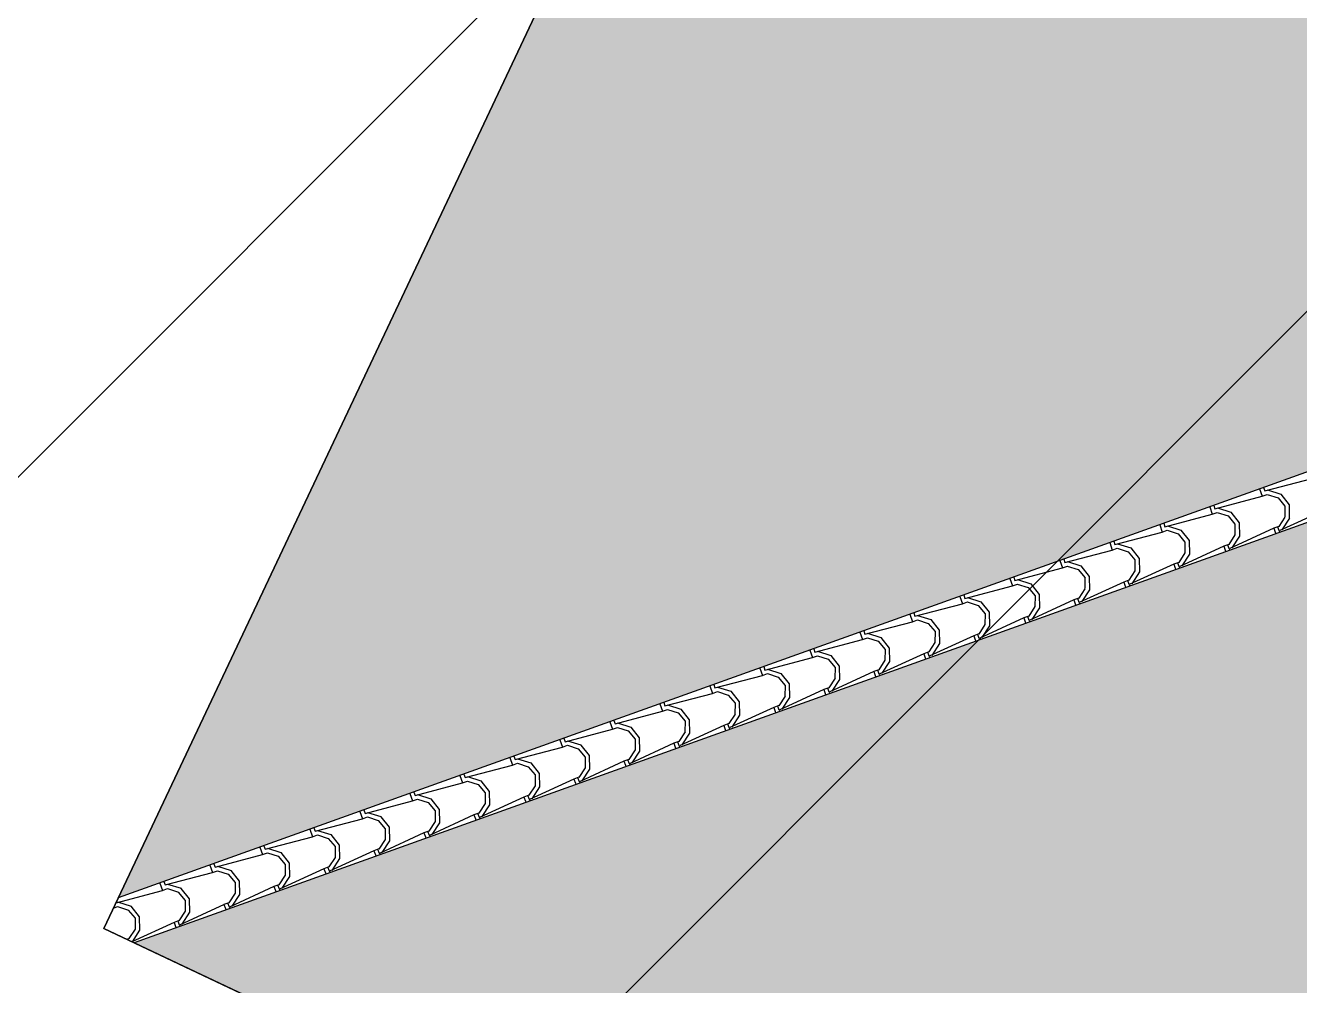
# Model space of a CAD drawing. Header units: millimetres. Extents: x 648844 to 649530, y 1246379 to 1246752.
# Drawn here: x 649095.882 to 649099.891, y 1246515.877 to 1246518.896 of the extents above; entities that cross this region are included whole.
import ezdxf

# ---------------------------------------------------------------- set-up
doc = ezdxf.new("R2010")
doc.units = ezdxf.units.MM
doc.header["$LTSCALE"] = 20
doc.header["$MEASUREMENT"] = 0
doc.layers.get('0').update_dxf_attribs({"linetype": 'CONTINUOUS'})
doc.layers.add('TECHO', color=30, linetype='CONTINUOUS')

# ---------------------------------------------------------------- blocks, each defined once
blk = doc.blocks.new('TEJA45')
at = {"layer": 'TECHO'}
for p, q in [((-0.1915910165105004, 4.238486235740897), (-0.09791931933256848, 4.350000000000019)), ((-0.1042627085960035, 4.306883349536172), (-0.09843609721495739, 4.350000000000559)), ((-0.0899236405116497, 4.309532748100789), (-0.08519737324927235, 4.344979957377539)), ((-0.08566081842469231, 4.350000000000048), (-0.08284375475943051, 4.347182936334786)), ((-0.08520690562188094, 4.344819785472112), (-0.08002669109387028, 4.350000000000122)), ((-0.0852076559721553, 4.269172403094505), (-0.1041128791895432, 4.306982768981751)), ((-0.07560361537717597, 4.278793904563692), (-0.089782529099935, 4.309514941465899)), ((-0.2010012978956794, 4.247930600100329), (-0.2045683574866644, 4.251497659691317)), ((3.552713678800501e-14, 4.260227204326622), (-0.1159182292588099, 4.162855751208912)), ((-0.0474162125070734, 4.250297762661354), (-0.08522657839431957, 4.269202985878742)), ((-0.04491001779673809, 4.264601023314423), (-0.07563105469894538, 4.278779937037182)), ((-0.003757169871668964, 4.256098248815796), (-0.0474755261243871, 4.250190325325473)), ((-0.0094850399793458, 4.269212151439515), (-0.0449322492560924, 4.264485884177141)), ((4.973799150320701e-14, 4.278785035879814), (-0.009586078014912403, 4.269198957864852)), ((-0.3097487369831384, 4.120328765138016), (-0.2104962856374399, 4.238486274769556)), ((-0.2224212841525102, 4.188724973102381), (-0.2165133606621836, 4.232443329355096)), ((-0.2104539013465825, 4.238477996649426), (-0.2140209609375816, 4.242045056240421)), ((-0.2104539013465967, 4.238477996649419), (-0.2010012978956937, 4.229025393198516)), ((-0.208081091125905, 4.191376267011851), (-0.2033548238635277, 4.226823476288601)), ((-0.2033644487581583, 4.226662242335838), (-0.1915486944445277, 4.238477996649465)), ((-0.1915486944447764, 4.238477996649426), (-0.2010012978956794, 4.247930600100329)), ((-0.2033651858509131, 4.1510146718466), (-0.222270409068301, 4.188825037733846)), ((-0.1937600241473518, 4.160637441371289), (-0.2079389378701109, 4.191358478273497)), ((-0.3191588410319568, 4.129773056964062), (-0.3227259006229417, 4.133340116555051)), ((-0.3097062375810467, 4.120320453513152), (-0.3191588410319497, 4.129773056964055)), ((-0.1159181902304027, 4.143950482081731), (-0.2340756998619469, 4.044698030736033)), ((-0.1655739437549784, 4.132140232782604), (-0.2033843096422245, 4.151045455999991)), ((-0.1630664809882632, 4.14644461454392), (-0.1937875178904704, 4.160623528266679)), ((-0.1219155463064112, 4.137939673259112), (-0.1656339025591294, 4.132031749768789)), ((-0.12764152106827, 4.151054700825238), (-0.1630887303450166, 4.146328433562864)), ((-0.1159278668375592, 4.162857169042208), (-0.1277436211511898, 4.151041414728581)), ((-0.09850234030869132, 4.145431642513337), (-0.1159278668375663, 4.162857169042212)), ((-0.1079549437595944, 4.135979039062441), (-0.1159278668375663, 4.14395196214041)), ((-0.4279064574559399, 4.002171294534961), (-0.3286540061102414, 4.120328804166501)), ((-0.3405798597090239, 4.070566596668574), (-0.3346719362186974, 4.114284952921288)), ((-0.3286114444828456, 4.120320453513148), (-0.3321785040738447, 4.123887513104144)), ((-0.328611444482874, 4.120320453513145), (-0.319158841031971, 4.110867850062242)), ((-0.3262385417402598, 4.073219785922014), (-0.3215122744778824, 4.108666995198764)), ((-0.3215219918944356, 4.108504699199564), (-0.3097062375808051, 4.120320453513191)), ((-0.3215227157296638, 4.032856940598695), (-0.3404279389470517, 4.070667306485941)), ((-0.311916432918288, 4.042480978180546), (-0.326095346641047, 4.073202015082753)), ((-0.437316384168227, 4.011615513827795), (-0.440883443759212, 4.015182573418784)), ((-0.4278637807173169, 4.002162910376889), (-0.4373163841682199, 4.011615513827792)), ((-0.2340756608334686, 4.025792761608923), (-0.3522331704650128, 3.926540310263224)), ((-0.283731675002862, 4.013982702903839), (-0.3215420408901082, 4.032887926121226)), ((-0.2812229441797882, 4.028288205773407), (-0.3119439810819955, 4.042467119496166)), ((-0.2400739227393771, 4.019781097702669), (-0.2837922789920952, 4.013873174212346)), ((-0.2457980021581534, 4.032897250210837), (-0.2812452114349, 4.028170982948463)), ((-0.2340854099738365, 4.044699625905938), (-0.2459011642874671, 4.032883871592311)), ((-0.2166598834449687, 4.02727409937707), (-0.2340854099738436, 4.044699625905945)), ((-0.2261124868958646, 4.017821495926167), (-0.2340854099738294, 4.025794419004132)), ((-0.5460641779288835, 3.884013823931728), (-0.446811726583185, 4.002171333563268)), ((-0.4587384352657722, 3.952408220232972), (-0.4528305117754456, 3.996126576485686)), ((-0.446768987619123, 4.002162910376885), (-0.450336047210115, 4.005729969967877)), ((-0.4467689876191514, 4.002162910376867), (-0.4373163841682484, 3.992710306925964)), ((-0.4443959923545009, 3.955063304833079), (-0.4396697250921235, 3.990510514109829)), ((-0.439679535030713, 3.99034715606329), (-0.4278637807170824, 4.002162910376917)), ((-0.4396802456084359, 3.914699209350832), (-0.4585854688258237, 3.952509575238079)), ((-0.4300728416892312, 3.924324514989806), (-0.4442517554119902, 3.955045551892013)), ((-0.5554739273044973, 3.893457970691514), (-0.5590409868954893, 3.89702503028251)), ((-0.5460213238535943, 3.884005367240611), (-0.5554739273044973, 3.893457970691514)), ((-0.3522331314364777, 3.907635041136153), (-0.4703906410680219, 3.808382589790455)), ((-0.401889406250767, 3.895825173025077), (-0.4396997721380131, 3.914730396242465)), ((-0.3993794073712991, 3.910131797002897), (-0.4301004442735064, 3.924310710725656)), ((-0.3582322991741123, 3.901622522145985), (-0.4019506554268304, 3.895714598655662)), ((-0.3639544832466726, 3.91473979959661), (-0.3994016925234192, 3.910013532334236)), ((-0.3522429531101139, 3.926542082769668), (-0.3640587074237445, 3.914726328456041)), ((-0.3348174265812318, 3.909116556240797), (-0.3522429531101139, 3.926542082769679)), ((-0.3442700300321349, 3.899663952789901), (-0.3522429531101068, 3.907636875867869)), ((-0.6642218984016708, 3.765856353328662), (-0.5649694470559723, 3.884013862960202)), ((-0.5768970108217957, 3.83424984380277), (-0.5709890873314691, 3.877968200055484)), ((-0.5649265307554003, 3.884005367240611), (-0.5684935903463995, 3.887572426831607)), ((-0.5649265307554145, 3.884005367240604), (-0.5554739273045115, 3.874552763789701)), ((-0.5625534429686283, 3.836906823745043), (-0.557827175706251, 3.872354033021793)), ((-0.5578370781669904, 3.872189612927016), (-0.5460213238533598, 3.884005367240643)), ((-0.5578377754871866, 3.796541478102924), (-0.5767429987045745, 3.83435184399017)), ((-0.5482292504594071, 3.806168051797403), (-0.5624081641821661, 3.836889088699611)), ((-0.6830840738916635, 3.76584782410433), (-0.6866511334826626, 3.769414883695326)), ((-0.6736314704407675, 3.775300427555241), (-0.6771985300317596, 3.778867487146229)), ((-0.6641788669898716, 3.765847824104334), (-0.6736314704407746, 3.775300427555237)), ((-0.4703906020396786, 3.789477320663238), (-0.5885481116712228, 3.690224869317539)), ((-0.5200471374986506, 3.777667643146319), (-0.5578575033858968, 3.796572866363707)), ((-0.517535870562817, 3.791975388232387), (-0.5482569074650243, 3.806154301955146)), ((-0.4763906756079805, 3.783463946589425), (-0.5201090318606987, 3.777556023099102)), ((-0.4821109643361083, 3.79658234898227), (-0.5175581736128549, 3.791856081719896)), ((-0.4704004962463912, 3.808384539633398), (-0.4822162505600218, 3.796568785319771)), ((-0.4529749697175092, 3.790959013104523), (-0.4704004962463841, 3.808384539633398)), ((-0.4624275731684122, 3.781506409653627), (-0.4704004962463841, 3.789479332731595)), ((-0.7823796188743231, 3.647698882725777), (-0.6831271675286246, 3.765856392357318)), ((-0.6950555863783023, 3.716091467368969), (-0.6891476628879758, 3.759809823621683)), ((-0.6830840738916919, 3.76584782410433), (-0.6736314704407889, 3.756395220653427)), ((-0.6807108935829973, 3.718750342655206), (-0.67598462632062, 3.754197551931956)), ((-0.6759946213032677, 3.754032069790743), (-0.6641788669896371, 3.76584782410437)), ((-0.6759953053659373, 3.678383746855019), (-0.6949005285833252, 3.716194112742265)), ((-0.6663856592299666, 3.688011588605836), (-0.6805645729527257, 3.718732625508043)), ((-0.5885580393826686, 3.690226996497127), (-0.6003737936962992, 3.6784112421835)), ((-0.5711325128537865, 3.672801469968253), (-0.5885580393826544, 3.690226996497124)), ((-0.8012416170279337, 3.64769028096806), (-0.8048086766189329, 3.651257340559059)), ((-0.7917890135770378, 3.657142884418974), (-0.7953560731680227, 3.660709944009962)), ((-0.7823364101261348, 3.647690280968064), (-0.7917890135770378, 3.657142884418967)), ((-0.5885480726426167, 3.671319600190539), (-0.7067055822741608, 3.572067148844841)), ((-0.6382048687465414, 3.659510113267562), (-0.6760152346337875, 3.678415336484949)), ((-0.6356923337535179, 3.673818979461497), (-0.6664133706557251, 3.687997893184257)), ((-0.5945490520418204, 3.665305371032865), (-0.6382674082945385, 3.659397447542542)), ((-0.6002674454250894, 3.678424898367989), (-0.635714654701836, 3.673698631105616)), ((-0.5805851163046825, 3.663348866517349), (-0.5885580393826473, 3.671321789595314)), ((-0.9005373393472667, 3.529541412122548), (-0.8012848880015682, 3.647698921754088)), ((-0.8132141619350435, 3.597933090933367), (-0.8073062384447169, 3.641651447186081)), ((-0.8012416170279621, 3.647690280968053), (-0.7917890135770591, 3.63823767751715)), ((-0.7988683441973592, 3.600593861565365), (-0.7941420769349818, 3.636041070842115)), ((-0.7941521644395451, 3.635874526654469), (-0.7823364101259145, 3.647690280968096)), ((-0.794152835244688, 3.560226015607107), (-0.8130580584620759, 3.598036381494353)), ((-0.7845420680001425, 3.569855125413444), (-0.7987209817229015, 3.600576162315651)), ((-0.7538487969466843, 3.555662570691752), (-0.7845698338488916, 3.569841484414511)), ((-0.706715582518946, 3.572069453360857), (-0.7185313368325765, 3.56025369904723)), ((-0.6892900559900497, 3.554643926831982), (-0.7067155825189246, 3.572069453360857)), ((-1.018695059820196, 3.411383941519318), (-0.9194426084744975, 3.529541451150859)), ((-0.9193991601642111, 3.529532737831794), (-0.9229662197552102, 3.533099797422789)), ((-0.9193991601642324, 3.529532737831776), (-0.9099465567133294, 3.520080134380873)), ((-0.9099465567133151, 3.538985341282704), (-0.9135136163043072, 3.542552400873692)), ((-0.9123097075758224, 3.517716983518195), (-0.9004939532621918, 3.529532737831822)), ((-0.9004939532624121, 3.529532737831797), (-0.9099465567133151, 3.5389853412827)), ((-0.7067055432457181, 3.553161879717699), (-0.8248630528772622, 3.453909428372)), ((-0.756362599994425, 3.5413525833888), (-0.7941729658816712, 3.560257806606188)), ((-0.7127074284747792, 3.547146795476419), (-0.7564257847274973, 3.541238871986096)), ((-0.7184239265140562, 3.560267447753709), (-0.7538711357908028, 3.555541180491335)), ((-0.6987426594409527, 3.545191323381079), (-0.7067155825189175, 3.553164246459044)), ((-0.9313727374915572, 3.479774714499563), (-0.9254648140012307, 3.523493070752277)), ((-0.9170257948113587, 3.482437380478231), (-0.9122995275489814, 3.517884589754981)), ((-0.9123103651234814, 3.442068284359273), (-0.9312155883408693, 3.479878650246519)), ((-0.902698476770702, 3.451698662221872), (-0.9168773904934611, 3.48241969912408)), ((-0.8720052601382022, 3.437506161921242), (-0.9027262970404095, 3.451685075644001)), ((-0.8248731256552233, 3.453911910224587), (-0.8366888799688539, 3.44209615591096)), ((-0.807447599126327, 3.436486383695708), (-0.824873125655202, 3.453911910224587)), ((-1.13685278029299, 3.293226470916263), (-1.037600328947292, 3.411383980547804)), ((-1.037556703300481, 3.41137519469552), (-1.04112376289148, 3.414942254286515)), ((-1.03755670330051, 3.411375194695516), (-1.028104099849607, 3.401922591244613)), ((-1.028104099849585, 3.420827798146426), (-1.031671159440577, 3.424394857737422)), ((-1.0304672507121, 3.399559440381921), (-1.018651496398469, 3.411375194695548)), ((-1.018651496398682, 3.41137519469552), (-1.028104099849585, 3.420827798146423)), ((-0.8248630138488267, 3.435004159244855), (-0.9430205234803708, 3.335751707899156)), ((-0.8745203312423371, 3.423195053510049), (-0.9123306971295833, 3.442100276727437)), ((-0.8308658049077238, 3.428988219919979), (-0.8745841611604419, 3.423080296429656)), ((-0.8365804076030514, 3.442109997139426), (-0.872027616879798, 3.437383729877052)), ((-0.8169002025772301, 3.427033780244813), (-0.8248731256551949, 3.435006703322777)), ((-1.049531313047822, 3.361616338067563), (-1.043623389557496, 3.405334694320278)), ((-1.035183245425607, 3.3642808993893), (-1.03045697816323, 3.39972810866605)), ((-1.030467895002218, 3.323910553111343), (-1.049373118219606, 3.361720918998589)), ((-1.020854885542022, 3.333542199031957), (-1.035033799264781, 3.364263235934164)), ((-0.9901617233289102, 3.319349753150352), (-1.020882760231117, 3.333528666873111)), ((-0.9430306687915007, 3.335754367088317), (-0.9548464231051312, 3.32393861277469)), ((-0.9256051422625973, 3.318328840559435), (-0.9430306687914722, 3.33575436708831)), ((-1.255010500765792, 3.175069000313204), (-1.155758049420093, 3.293226509944745)), ((-1.155714246436759, 3.293217651559246), (-1.159281306027758, 3.296784711150242)), ((-1.15571424643678, 3.293217651559239), (-1.146261642985877, 3.283765048108336)), ((-1.146261642985863, 3.30267025501016), (-1.149828702576848, 3.306237314601148)), ((-1.148624793848377, 3.281401897245647), (-1.136809039534747, 3.293217651559274)), ((-1.136809039534953, 3.29321765155925), (-1.146261642985856, 3.302670255010153)), ((-0.9430204844519352, 3.316846438772011), (-1.061177994083479, 3.217593987426312)), ((-0.9926780624902349, 3.305037523631288), (-1.030488428377481, 3.323942746848676)), ((-0.9490241813424802, 3.310829644363299), (-0.9927425375951984, 3.304921720872976)), ((-0.9547368886924801, 3.323952546525081), (-0.9901840979692267, 3.319226279262708)), ((-0.9350577457135003, 3.308876237108539), (-0.9430306687914651, 3.316849160186504)), ((-1.167689888604336, 3.243457961633766), (-1.16178196511401, 3.28717631788648)), ((-1.153340696040082, 3.24612441829856), (-1.148614428777705, 3.28157162757531)), ((-1.148625424880983, 3.205752821863452), (-1.167530648098371, 3.243563187750699)), ((-1.139011294312198, 3.215385735839561), (-1.153190208034957, 3.246106772741769)), ((-1.108318186520428, 3.201193344379842), (-1.139039223422635, 3.215372258102601)), ((-1.061188211927778, 3.217596823952046), (-1.073003966241409, 3.205781069638419)), ((-1.043762685398868, 3.200171297423161), (-1.06118821192775, 3.217596823952043)), ((-1.373168221238593, 3.056911529710149), (-1.273915769892895, 3.17506903934169)), ((-1.285848464160601, 3.125299585201766), (-1.279940540670275, 3.169017941454481)), ((-1.273871789573029, 3.175060108422976), (-1.277438849164021, 3.178627168013964)), ((-1.27387178957305, 3.175060108422965), (-1.264419186122147, 3.165607504972062)), ((-1.264419186122126, 3.184512711873882), (-1.267986245713111, 3.188079771464871)), ((-1.266782336984654, 3.163244354109374), (-1.254966582671024, 3.175060108423001)), ((-1.254966582671223, 3.175060108422976), (-1.264419186122126, 3.184512711873879)), ((-1.061177955054994, 3.198688718299206), (-1.179335464686538, 3.099436266953507)), ((-1.110835793738126, 3.186879993752527), (-1.148646159625372, 3.205785216969915)), ((-1.067182557776327, 3.192671068806732), (-1.110900914029045, 3.186763145316409)), ((-1.072893369780999, 3.205795095910862), (-1.108340579057746, 3.201068828648488)), ((-1.053215288849771, 3.190718693972261), (-1.061188211927742, 3.19869161705023)), ((-1.271498146654451, 3.127967937208719), (-1.266771879392074, 3.16341514648547)), ((-1.257167703082374, 3.097229272647162), (-1.271346616805133, 3.127950309549369)), ((-1.266782954759748, 3.087595090615572), (-1.285688177977136, 3.125405456502818)), ((-1.228993524985995, 3.068722463873762), (-1.266803890873241, 3.08762768709115)), ((-1.226474649713587, 3.083036935610096), (-1.257195686615795, 3.097215849332855)), ((-1.19104985087089, 3.087637645296461), (-1.226497060147636, 3.082911378034087)), ((-1.179345755064055, 3.099439280815776), (-1.191161509377686, 3.087623526502149)), ((-1.161920228535138, 3.082013754286891), (-1.179345755064013, 3.099439280815766)), ((-1.491325941711231, 2.938754059107264), (-1.392073490365533, 3.056911568738805)), ((-1.404007039717101, 3.007141208767965), (-1.398099116226774, 3.05085956502068)), ((-1.392029332709299, 3.056902565286702), (-1.395596392300298, 3.060469624877697)), ((-1.39202933270932, 3.056902565286691), (-1.382576729258417, 3.047449961835788)), ((-1.382576729258403, 3.066355168737612), (-1.386143788849395, 3.069922228328608)), ((-1.384939880120932, 3.0450868109731), (-1.373124125807301, 3.056902565286727)), ((-1.3731241258075, 3.056902565286705), (-1.382576729258403, 3.066355168737608)), ((-1.179335425658017, 3.080530997826433), (-1.297492935289561, 2.981278546480734)), ((-1.185340934209286, 3.074512493250293), (-1.229059290462004, 3.06860456975997)), ((-1.171372831986041, 3.072561150835991), (-1.179345755064013, 3.08053407391396)), ((-1.384940484638499, 2.969437359367674), (-1.403845707855886, 3.007247725254921)), ((-1.389655597268458, 3.009811456121579), (-1.384929330006081, 3.045258665398329)), ((-1.375324111853324, 2.979072809456422), (-1.389503025576083, 3.00979384635863)), ((-1.347151256233893, 2.950564933994997), (-1.384961622121139, 2.969470157212385)), ((-1.344631112904288, 2.964880526839199), (-1.375352149806496, 2.979059440561958)), ((-1.309206331958961, 2.969480194682298), (-1.344653541235708, 2.964753927419924)), ((-1.297503298200333, 2.981281737679506), (-1.309319052513963, 2.969465983365879)), ((-1.280077771671415, 2.96385621115062), (-1.29750329820029, 2.981281737679495)), ((-1.609483662184033, 2.820596588504205), (-1.510231210838334, 2.938754098135746)), ((-1.522165615273849, 2.888982832332363), (-1.516257691783522, 2.932701188585078)), ((-1.510186875845577, 2.938745022150432), (-1.513753935436576, 2.942312081741427)), ((-1.510186875845605, 2.938745022150421), (-1.500734272394702, 2.929292418699518)), ((-1.507813047882699, 2.891654975032647), (-1.503086780620322, 2.927102184309398)), ((-1.500734272394673, 2.948197625601342), (-1.504301331985666, 2.95176468519233)), ((-1.503097423257209, 2.926929267836826), (-1.491281668943579, 2.938745022150453)), ((-1.49128166894377, 2.938745022150432), (-1.500734272394673, 2.948197625601335)), ((-1.297492896261112, 2.962373277353592), (-1.415650405892656, 2.863120826007894)), ((-1.303499310642231, 2.956353917693853), (-1.347217666894949, 2.95044599420353)), ((-1.289530375122318, 2.954403607699724), (-1.297503298200283, 2.962376530777686)), ((-1.503098014517263, 2.851279628119784), (-1.522003237734651, 2.88908999400703)), ((-1.493480520623876, 2.860916346264851), (-1.507659434346635, 2.891637383167058)), ((-1.465308987481798, 2.832407404116246), (-1.503119353369044, 2.851312627333634)), ((-1.462787576094982, 2.846724118068312), (-1.493508612997189, 2.860903031791072)), ((-1.427362813048838, 2.8513227440679), (-1.462810022325584, 2.846596476805527)), ((-1.41566084133661, 2.863124194543236), (-1.427476595650241, 2.851308440229609)), ((-1.398235314807685, 2.845698668014347), (-1.41566084133656, 2.863124194543225)), ((-1.727641382656969, 2.702439117900973), (-1.628388931311271, 2.820596627532513)), ((-1.640324190830356, 2.770824455898556), (-1.634416267340029, 2.81454281215127)), ((-1.628344418981847, 2.820587479014158), (-1.631911478572839, 2.82415453860515)), ((-1.628344418981868, 2.820587479014147), (-1.618891815530965, 2.811134875563244)), ((-1.625970498497189, 2.773498493941911), (-1.621244231234812, 2.808945703218662)), ((-1.618891815530944, 2.830040082465064), (-1.622458875121929, 2.833607142056053)), ((-1.621254966393487, 2.808771724700552), (-1.609439212079856, 2.820587479014179)), ((-1.609439212080048, 2.820587479014161), (-1.618891815530951, 2.830040082465064)), ((-1.415650366864142, 2.844215556880823), (-1.533807876495686, 2.744963105535124)), ((-1.42165768707698, 2.838195342137173), (-1.465376043329698, 2.83228741864685)), ((-1.407687918258588, 2.836246064563447), (-1.41566084133656, 2.844218987641415)), ((-1.621255544396, 2.733121896871847), (-1.640160767613388, 2.770932262759093)), ((-1.611636929394813, 2.742759883074104), (-1.625815843117572, 2.773480919976311)), ((-1.583466718729717, 2.714249874237503), (-1.621277084616963, 2.73315509745489)), ((-1.580944039285683, 2.728567709297419), (-1.61166507618789, 2.742746623020178)), ((-1.545519294137819, 2.733165293453617), (-1.580966503414565, 2.728439026191243)), ((-1.533818384472887, 2.744966651406965), (-1.545634138786518, 2.733150897093338)), ((-1.516392857943956, 2.727541124878073), (-1.533818384472831, 2.744966651406948)), ((-1.845799103129757, 2.584281647297914), (-1.746546651784058, 2.702439156929454)), ((-1.758482766386621, 2.652666079466556), (-1.752574842896294, 2.696384435719271)), ((-1.74650196211811, 2.702429935877895), (-1.750069021709102, 2.70599699546889)), ((-1.746501962118138, 2.702429935877877), (-1.737049358667235, 2.692977332426974)), ((-1.744127949111437, 2.655342012852969), (-1.73940168184906, 2.69078922212972)), ((-1.737049358667214, 2.711882539328798), (-1.740616418258206, 2.715449598919786)), ((-1.739412509529764, 2.690614181564278), (-1.727596755216133, 2.702429935877905)), ((-1.727596755216311, 2.702429935877895), (-1.737049358667214, 2.711882539328798)), ((-1.533807837467243, 2.726057836407978), (-1.651965347098788, 2.62680538506228)), ((-1.539816063509036, 2.720036766580851), (-1.583534419761754, 2.714128843090528)), ((-1.525845461394859, 2.718088521427173), (-1.533818384472831, 2.726061444505142)), ((-1.739413074274765, 2.61496416562397), (-1.758318297492153, 2.652774531511216)), ((-1.729793338165379, 2.624603419882536), (-1.743972251888138, 2.655324456784744)), ((-1.651965308070309, 2.607900115935173), (-1.770122817701854, 2.508647664589475)), ((-1.701624449977587, 2.596092344358734), (-1.739434815864833, 2.614997567576122)), ((-1.699100502478018, 2.610411300527293), (-1.729821539380225, 2.624590214250052)), ((-1.6636757752268, 2.615007842839329), (-1.699122984503546, 2.610281575576956)), ((-1.651975927609165, 2.626809108270695), (-1.663791681922795, 2.614993353957068)), ((-1.634550401080226, 2.609383581741803), (-1.651975927609101, 2.626809108270681)), ((-1.644003004531122, 2.599930978290903), (-1.651975927609094, 2.607903901368879)), ((-1.963956823602409, 2.466124176695029), (-1.86470437225671, 2.58428168632657)), ((-1.876641341943376, 2.53450770303095), (-1.87073341845305, 2.578226059283665)), ((-1.864659505254387, 2.584272392741614), (-1.868226564845386, 2.587839452332609)), ((-1.864659505254409, 2.584272392741603), (-1.855206901803506, 2.5748197892907)), ((-1.86228539972555, 2.537185531764937), (-1.857559132463173, 2.572632741041687)), ((-1.855206901803498, 2.593724996192527), (-1.85877396139449, 2.597292055783516)), ((-1.857570052666041, 2.572456638428005), (-1.845754298352411, 2.584272392741632)), ((-1.845754298352588, 2.584272392741617), (-1.855206901803491, 2.59372499619252)), ((-1.657974439943793, 2.601878191024166), (-1.701692796196511, 2.595970267533843)), ((-1.857570604153551, 2.496806434376108), (-1.876475827370939, 2.534616800263354)), ((-1.847949746935555, 2.506446956690137), (-1.862128660658314, 2.537167993592345)), ((-1.770122778673361, 2.489742395462365), (-1.888280288304905, 2.390489944116666)), ((-1.81978218122547, 2.477934814479969), (-1.857592547112716, 2.496840037697357)), ((-1.817256965670367, 2.49225489175716), (-1.847978002572574, 2.506433805479919)), ((-1.781832256315774, 2.496850392225053), (-1.81727946559252, 2.492124124962679)), ((-1.770133470745442, 2.508651565134425), (-1.781949225059073, 2.496835810820798)), ((-1.752707944216503, 2.491226038605529), (-1.770133470745385, 2.508651565134411)), ((-1.762160547667406, 2.481773435154633), (-1.770133470745371, 2.489746358232598)), ((-2.082114544075353, 2.347966706091803), (-1.982862092729654, 2.466124215723344)), ((-1.994799917499641, 2.416349326598954), (-1.988891994009315, 2.460067682851669)), ((-1.982817048390658, 2.466114849605344), (-1.986384107981657, 2.469681909196343)), ((-1.982817048390686, 2.466114849605333), (-1.973364444939783, 2.45666224615443)), ((-1.980442850339919, 2.419029050675103), (-1.975716583077542, 2.454476259951853)), ((-1.973364444939762, 2.47556745305625), (-1.976931504530747, 2.479134512647239)), ((-1.975727595802319, 2.454299095291731), (-1.963911841488688, 2.466114849605358)), ((-1.963911841488859, 2.46611484960534), (-1.973364444939762, 2.475567453056243)), ((-1.776132816376737, 2.483719615467727), (-1.819851172629456, 2.477811691977404)), ((-1.975728134032288, 2.378648703128178), (-1.994633357249675, 2.416459069015424)), ((-1.966106155705724, 2.388290493497742), (-1.980285069428483, 2.419011530399949)), ((-1.888280249276434, 2.37158467498956), (-2.006437758907978, 2.272332223643861)), ((-1.937939912473368, 2.359777284601215), (-1.975750278360614, 2.378682507818603)), ((-1.935413428861061, 2.374098482986273), (-1.966134465763268, 2.388277396709032)), ((-1.894291192810599, 2.365561039911164), (-1.938009549063317, 2.359653116420841)), ((-1.899988737404293, 2.378692941610829), (-1.935435946681039, 2.373966674348456)), ((-1.888291013881719, 2.390494021998155), (-1.90010676819535, 2.378678267684528)), ((-1.870865487352773, 2.373068495469258), (-1.888291013881648, 2.390494021998133)), ((-1.880318090803677, 2.363615892018363), (-1.888291013881641, 2.371588815096327)), ((-2.200272264548296, 2.229809235488567), (-2.101019813202598, 2.347966745120107)), ((-2.112958493056141, 2.29819095016515), (-2.107050569565814, 2.341909306417865)), ((-2.100974591526935, 2.347957306469077), (-2.104541651117927, 2.351524366060072)), ((-2.100974591526956, 2.347957306469056), (-2.091521988076053, 2.338504703018152)), ((-2.098600300954161, 2.300872569586161), (-2.093874033691783, 2.336319778862912)), ((-2.091521988076039, 2.357409909919983), (-2.095089047667024, 2.360976969510965)), ((-2.093885138938596, 2.336141552155457), (-2.082069384624965, 2.347957306469084)), ((-2.082069384625136, 2.347957306469073), (-2.091521988076039, 2.357409909919976)), ((-2.093885663911045, 2.260490971880294), (-2.112790887128433, 2.298301337767541)), ((-2.084262564476674, 2.270134030307005), (-2.098441478199433, 2.300855067209213)), ((-2.006437719879585, 2.25342695451668), (-2.124595229511129, 2.154174503170982)), ((-2.056097643721252, 2.24161975472245), (-2.093908009608498, 2.260524977939838)), ((-2.053569892051748, 2.25594207421538), (-2.084290928953955, 2.270120987938139)), ((-2.012449569244438, 2.2474024643546), (-2.056167925497157, 2.241494540864277)), ((-2.018145218494176, 2.260535490996432), (-2.053592427770923, 2.255809223734058)), ((-2.006448557017997, 2.272336478861885), (-2.018264311331627, 2.260520724548257)), ((-1.989023030489044, 2.254910952332985), (-2.006448557017926, 2.272336478861867)), ((-1.998475633939947, 2.245458348882085), (-2.006448557017919, 2.253431271960061)), ((-2.318429985020934, 2.111651764885686), (-2.219177533675236, 2.229809274517226)), ((-2.231117068612647, 2.180032573731356), (-2.225209145122321, 2.223750929984071)), ((-2.219132134663198, 2.229799763332796), (-2.222699194254197, 2.233366822923792)), ((-2.219132134663234, 2.229799763332785), (-2.209679531212331, 2.220347159881882)), ((-2.216757751568522, 2.182716088496324), (-2.212031484306145, 2.218163297773074)), ((-2.209679531212309, 2.239252366783706), (-2.213246590803301, 2.242819426374698)), ((-2.212042682074873, 2.217984009019183), (-2.200226927761243, 2.22979976333281)), ((-2.200226927761406, 2.2297997633328), (-2.209679531212309, 2.239252366783703)), ((-2.212043193789803, 2.142333240632382), (-2.230948417007191, 2.180143606519628)), ((-2.20241897324761, 2.151977567116258), (-2.216597886970369, 2.182698604018466)), ((-2.124595190482559, 2.135269234043939), (-2.242752700114103, 2.03601678269824)), ((-2.17425537496915, 2.123462224843689), (-2.212065740856396, 2.142367448061076)), ((-2.171726355244928, 2.137785665445634), (-2.202447392147135, 2.151964579168393)), ((-2.130607945679202, 2.129243888797919), (-2.17432630193192, 2.123335965307596)), ((-2.136301699582702, 2.142378040382205), (-2.171748908859449, 2.137651773119831)), ((-2.124606100154274, 2.154178935725614), (-2.136421854467905, 2.142363181411987)), ((-2.107180573625321, 2.136753409196714), (-2.124606100154196, 2.154178935725589)), ((-2.116633177076217, 2.127300805745815), (-2.124606100154182, 2.13527372882378)), ((-2.436587705493885, 1.993494294282453), (-2.337335254148186, 2.111651803913993)), ((-2.349275644168912, 2.061874197299353), (-2.343367720678586, 2.105592553552068)), ((-2.337289677799475, 2.111642220196526), (-2.340856737390467, 2.115209279787518)), ((-2.337289677799504, 2.111642220196511), (-2.327837074348601, 2.102189616745608)), ((-2.33491520218265, 2.064559607408288), (-2.330188934920272, 2.100006816685038)), ((-2.327837074348579, 2.121094823647432), (-2.331404133939571, 2.124661883238428)), ((-2.330200225211151, 2.099826465882909), (-2.31838447089752, 2.111642220196536)), ((-2.318384470897676, 2.111642220196526), (-2.327837074348579, 2.121094823647429)), ((-2.330200723668554, 2.024175509384502), (-2.349105946885942, 2.061985875271748)), ((-2.320575382017786, 2.033821103923863), (-2.334754295740545, 2.06454214082607)), ((-2.44599461748485, 2.002937280511166), (-2.449561677075842, 2.006504340102154)), ((-2.242752661085667, 2.017111513571098), (-2.360910170717212, 1.9178590622254)), ((-2.292413106217069, 2.005304694964952), (-2.330223472104315, 2.02420991818234)), ((-2.289882818435615, 2.01962925667474), (-2.320603855337822, 2.033808170397499)), ((-2.248766322111251, 2.011085313241601), (-2.292484678363969, 2.005177389751278)), ((-2.254458180671243, 2.024220589767982), (-2.28990538994799, 2.019494322505608)), ((-2.242763643290552, 2.036021392589344), (-2.254579397604182, 2.024205638275717)), ((-2.225338116761591, 2.018595866060441), (-2.242763643290466, 2.036021392589316)), ((-2.234790720212494, 2.009143262609545), (-2.242763643290459, 2.017116185687509)), ((-2.554745425966679, 1.875336823679397), (-2.455492974620981, 1.993494333310938)), ((-2.467434219725661, 1.943715820863755), (-2.461526296235334, 1.987434177116469)), ((-2.455447220935753, 1.993484677060259), (-2.459014280526752, 1.997051736651255)), ((-2.455447220935774, 1.993484677060245), (-2.445994617484871, 1.984032073609342)), ((-2.453072652796898, 1.946403126319346), (-2.448346385534521, 1.981850335596096)), ((-2.448357768347428, 1.981668922746636), (-2.436542014033797, 1.993484677060263)), ((-2.436542014033947, 1.993484677060259), (-2.44599461748485, 2.002937280511162)), ((-2.44835825354734, 1.906017778136647), (-2.467263476764728, 1.943828144023893)), ((-2.438731790788353, 1.915664640732292), (-2.452910704511112, 1.946385677634499)), ((-2.564152160621127, 1.884779737374888), (-2.567719220212119, 1.88834679696588)), ((-2.554699557170224, 1.875327133923978), (-2.564152160621127, 1.884779737374881)), ((-2.360910131688769, 1.898953793098254), (-2.479067641320313, 1.799701341752556)), ((-2.410570837464959, 1.887147165086184), (-2.448381203352206, 1.906052388303571)), ((-2.408039281627133, 1.901472847904234), (-2.43876031852934, 1.915651761626993)), ((-2.366924698545105, 1.892926737685034), (-2.410643054797823, 1.887018814194711)), ((-2.372614661760217, 1.906063139153702), (-2.408061871036963, 1.901336871891328)), ((-2.360921186426829, 1.917863849453074), (-2.372736940740459, 1.906048095139447)), ((-2.343495659897862, 1.90043832292417), (-2.360921186426737, 1.917863849453049)), ((-2.352948263348765, 1.890985719473271), (-2.360921186426737, 1.898958642551243)), ((-2.672903146439467, 1.757179353076342), (-2.573650695093768, 1.875336862707883)), ((-2.585592795282174, 1.825557444429958), (-2.579684871791848, 1.869275800682672)), ((-2.573604764072023, 1.875327133923982), (-2.577171823663022, 1.878894193514977)), ((-2.573604764072044, 1.875327133923967), (-2.564152160621141, 1.865874530473064)), ((-2.571230103411139, 1.828246645230415), (-2.566503836148762, 1.863693854507165)), ((-2.566515311483705, 1.863511379610362), (-2.554699557170075, 1.875327133923989)), ((-2.566515783426098, 1.78786004688876), (-2.585421006643486, 1.825670412776006)), ((-2.556888199558905, 1.797508177540724), (-2.571067113281664, 1.828229214442931)), ((-2.68230970375739, 1.766622194238618), (-2.685876763348382, 1.770189253829606)), ((-2.672857100306487, 1.757169590787715), (-2.68230970375739, 1.766622194238618)), ((-2.479067602291835, 1.780796072625453), (-2.597225111923379, 1.681543621279754)), ((-2.528728568712815, 1.768989635207408), (-2.566538934600061, 1.787894858424796)), ((-2.526195744818651, 1.783316439133724), (-2.556916781720858, 1.797495352856483)), ((-2.485083074978945, 1.774768162128474), (-2.528801431231663, 1.768860238638151)), ((-2.490771142849198, 1.787905688539425), (-2.526218352125944, 1.783179421277051)), ((-2.479078729563106, 1.799706306316804), (-2.490894483876737, 1.787890552003176)), ((-2.461653203034139, 1.782280779787897), (-2.479078729563014, 1.799706306316772)), ((-2.471105806485035, 1.772828176336997), (-2.479078729563007, 1.780801099414965)), ((-2.791060866912261, 1.639021882473276), (-2.691808415566562, 1.757179392104817)), ((-2.703751370838674, 1.707399067996157), (-2.697843447348347, 1.751117424248871)), ((-2.691762307208286, 1.757169590787711), (-2.695329366799285, 1.760736650378707)), ((-2.691762307208322, 1.757169590787701), (-2.682309703757419, 1.747716987336798)), ((-2.689387554025622, 1.710090164139668), (-2.684661286763244, 1.745537373416418)), ((-2.684672854619983, 1.745353836474088), (-2.672857100306352, 1.757169590787715)), ((-2.684673313304828, 1.669702315640802), (-2.703578536522215, 1.707512681528048)), ((-2.675044608329848, 1.679351714349984), (-2.689223522052608, 1.710072751252191)), ((-2.800467246893668, 1.648464651102348), (-2.80403430648466, 1.65203171069334)), ((-2.791014643442765, 1.639012047651441), (-2.800467246893668, 1.648464651102344)), ((-2.597225072894851, 1.662638352152683), (-2.715382582526395, 1.563385900806985)), ((-2.646886299960748, 1.650832105328671), (-2.684696665847994, 1.669737328546059)), ((-2.644352208010176, 1.665160030363211), (-2.675073244912383, 1.67933894408597)), ((-2.603241451413716, 1.65660958657179), (-2.646959807666434, 1.650701663081467)), ((-2.608927623939977, 1.6697482379249), (-2.644374833216723, 1.665021970662526)), ((-2.597236272699384, 1.681548763180533), (-2.609052027013014, 1.669733008866906)), ((-2.579810746170402, 1.664123236651626), (-2.597236272699277, 1.681548763180501)), ((-2.589263349621298, 1.654670633200727), (-2.59723627269927, 1.662643556278695)), ((-2.909218587385205, 1.520864411870047), (-2.809966136039506, 1.639021921501588)), ((-2.821909946394939, 1.589240691564164), (-2.816002022904613, 1.632959047816879)), ((-2.809919850344563, 1.639012047651438), (-2.813486909935556, 1.64257910724243)), ((-2.809919850344592, 1.639012047651423), (-2.800467246893689, 1.62955944420052)), ((-2.807545004639749, 1.591933683051629), (-2.802818737377372, 1.627380892328379)), ((-2.80283039775626, 1.627196293337814), (-2.79101464344263, 1.639012047651441)), ((-2.802830843183607, 1.55154458439295), (-2.821736066400995, 1.589354950280196)), ((-2.793201017100024, 1.561195251157582), (-2.807379930822783, 1.591916288059789)), ((-2.715382543497967, 1.544480631679839), (-2.833540053129511, 1.445228180334141)), ((-2.76504403120866, 1.532674575449917), (-2.802854397095906, 1.551579798667305)), ((-2.762508671201701, 1.547003621592701), (-2.793229708103908, 1.56118253531546)), ((-2.721399827845751, 1.538451011015471), (-2.765118184098469, 1.532543087525148)), ((-2.727084105028048, 1.55159078731074), (-2.762531314304795, 1.546864520048366)), ((-2.715393815835661, 1.563391220044263), (-2.727209570149292, 1.551575465730636)), ((-2.697968289306679, 1.545965693515353), (-2.715393815835554, 1.563391220044231)), ((-2.707420892757582, 1.536513090064457), (-2.715393815835547, 1.544486013142421))]:
    blk.add_line(p, q, dxfattribs=at)

msp = doc.modelspace()

# ---------------------------------------------------------------- hatches: boundary and pattern name
h = msp.add_hatch()
h.set_pattern_fill('ANSI31', color=2, scale=20, style=0)
h.set_pattern_definition([(45, (-526.4316489867633, -3378.367883687839), (-1.767766952966369, 1.767766952966369), [])])
edge = h.paths.add_edge_path()
edge.add_line((649057.8519686605, 1246574.731937029), (649143.484031076, 1246525.395827967))
edge.add_line((649021.4650291716, 1246521.520933308), (649057.8519686605, 1246574.731937029))
edge.add_line((649021.4650291716, 1246521.520933308), (649126.0130467353, 1246470.828113168))
edge.add_line((649143.484031076, 1246525.395827967), (649148.0277335674, 1246486.904175728))
h.paths.add_polyline_path([(649085.8330108997, 1246502.103295551), (649115.3070900415, 1246502.103295551), (649115.3070900415, 1246507.529080002), (649085.8330108997, 1246507.529080002)], flags=24)
at = {"layer": 'TECHO'}
h = msp.add_hatch(dxfattribs=at)
h.set_pattern_fill('SPANTILE', color=254, scale=0.2049999999999999, angle=393.8926382689082, style=0, pattern_type=2)
h.set_pattern_definition([(149.7393259863851, (649061.226668602, 1246558.238300131), (2.136630451287246, -1.236299172753065), [0.1893117599999994, -4.54348080499998]), (244.7090259863851, (649061.0631522705, 1246558.333701019), (-0.2729298857970903, -0.09777155741209834), [0.01639999999999996, -0.1885999999999997]), (64.70902598638517, (649060.9607450493, 1246558.155356632), (0.2729298857970903, 0.09777155741209831), [0.05739999999999996, -0.1475999999999998]), (334.7090259863851, (649060.9852672153, 1246558.207254833), (0.09777155741209831, -0.2729298857970902), [0.02049999999999999, -0.1844999999999999]), (154.7090259863851, (649061.0598529524, 1246558.317121379), (-0.09777155741209842, 0.2729298857970902), [0.02049999999999997, -0.1844999999999998]), (64.70902598638517, (649061.04131788, 1246558.325879295), (0.2729298857970903, 0.09777155741209831), [0.01639999999999998, -0.1885999999999999]), (64.70902598638517, (649060.9755731071, 1246558.148350298), (0.2729298857970903, 0.09777155741209831), [0.04099999999999997, -0.1639999999999999]), (339.6787259863851, (649060.9930889398, 1246558.185420442), (2.311787257022124, -0.8656009520489065), [0.1893117599999997, -4.543480804999992]), (12.012925986385, (649061.002356476, 1246558.181041484), (-4.289492157008033, -0.9207100335188123), [0.05412163999999995, -5.358033749999993]), (46.27412598638523, (649061.0552927935, 1246558.192305975), (0.3605087920870512, 0.2831224994132321), [0.05186130999999974, -0.5964054749999956]), (83.1439259863852, (649061.0911398508, 1246558.229783815), (0.0101920591944909, -0.4582805481093829), [0.05186130999999986, -0.5964054749999975]), (117.405125986385, (649061.0973307927, 1246558.281274321), (-2.012436359507646, 3.898403497559897), [0.05412163999999983, -5.358033749999978]), (44.48412598638513, (649061.046697201, 1246558.207704053), (-1.704774997957573, -1.68854004379824), [0.04150942499999994, -4.109424259999993]), (84.93392598638518, (649061.0763117926, 1246558.236790148), (0.221966135102693, 2.389174817387581), [0.04150942499999995, -4.109424259999995]), (117.3036259863851, (649061.079977284, 1246558.278137327), (-1.533765470671674, 2.992037535362022), [0.04387184499999993, -4.343319624999991]), (12.1144259863851, (649061.003802287, 1246558.198496917), (-3.285350497805009, -0.7149805861786274), [0.04387184499999985, -4.34331962499998])])
h.paths.add_polyline_path([(649096.174054016, 1246516.151882645), (649101.8242804413, 1246518.175960865), (649099.800202222, 1246523.82618729)])
h = msp.add_hatch(dxfattribs=at)
h.set_pattern_fill('SPANTILE', color=254, scale=0.2049999999999999, angle=123.892638268908, style=0, pattern_type=2)
h.set_pattern_definition([(239.7393259863851, (649145.5091210678, 1246477.090216266), (1.236299172753066, 2.136630451287245), [0.1893117599999992, -4.543480804999975]), (334.7090259863851, (649145.4137201792, 1246476.926699935), (0.09777155741209835, -0.2729298857970902), [0.01639999999999999, -0.1885999999999999]), (154.7090259863851, (649145.5920645677, 1246476.824292714), (-0.09777155741209832, 0.2729298857970902), [0.05739999999999994, -0.1475999999999998]), (64.70902598638517, (649145.5401663658, 1246476.848814879), (0.2729298857970903, 0.09777155741209827), [0.02049999999999998, -0.1844999999999999]), (244.7090259863851, (649145.4302998204, 1246476.923400616), (-0.2729298857970903, -0.0977715574120983), [0.02049999999999997, -0.1844999999999997]), (154.7090259863851, (649145.4215419041, 1246476.904865544), (-0.09777155741209832, 0.2729298857970902), [0.01639999999999997, -0.1885999999999998]), (154.7090259863851, (649145.5990709008, 1246476.839120771), (-0.09777155741209832, 0.2729298857970902), [0.04099999999999995, -0.1639999999999998]), (69.6787259863852, (649145.5620007565, 1246476.856636604), (0.8656009520489075, 2.311787257022123), [0.1893117599999998, -4.543480804999994]), (102.0129259863852, (649145.5663797146, 1246476.86590414), (0.9207100335188132, -4.289492157008032), [0.05412163999999995, -5.358033749999993]), (136.274125986385, (649145.5551152239, 1246476.918840457), (-0.2831224994132322, 0.3605087920870512), [0.05186130999999999, -0.5964054749999996]), (173.1439259863851, (649145.5176373842, 1246476.954687514), (0.4582805481093831, 0.01019205919449076), [0.05186131, -0.5964054749999997]), (207.405125986385, (649145.4661468777, 1246476.960878456), (-3.898403497559899, -2.012436359507644), [0.05412163999999996, -5.358033749999995]), (134.4841259863851, (649145.5397171462, 1246476.910244865), (1.688540043798241, -1.704774997957573), [0.04150942499999997, -4.109424259999996]), (174.9339259863851, (649145.5106310509, 1246476.939859457), (-2.389174817387582, 0.2219661351026935), [0.04150942499999993, -4.109424259999991]), (207.3036259863852, (649145.4692838722, 1246476.943524948), (-2.992037535362023, -1.533765470671673), [0.0438718449999998, -4.343319624999974]), (102.1144259863851, (649145.5489242825, 1246476.867349951), (0.7149805861786269, -3.285350497805008), [0.04387184499999998, -4.343319624999997])])
h.paths.add_polyline_path([(649104.5725001078, 1246516.794462162), (649106.6113947806, 1246511.10287552), (649096.2246405508, 1246516.01067003), (649101.9162271939, 1246518.049564703)])

# ---------------------------------------------------------------- linework, layer by layer
at = {"color": 254}
msp.add_lwpolyline([(649096.1287409761, 1246516.055983068), (649099.845515261, 1246523.922086865), (649110.4240686412, 1246518.923666276), (649106.707294356, 1246511.057562479), (649096.1287409753, 1246516.055983068)], dxfattribs=at)
at = {"layer": 'TECHO', "color": 254}
for p, q in [((649099.8455152602, 1246523.922086864), (649096.1287409761, 1246516.055983068)), ((649096.1287409762, 1246516.05598307), (649099.8455152619, 1246523.922086865)), ((649101.8242804413, 1246518.175960865), (649096.174054016, 1246516.151882645)), ((649101.9162271939, 1246518.049564703), (649096.2246405508, 1246516.01067003)), ((649096.1287409761, 1246516.055983068), (649106.707294356, 1246511.057562479)), ((649106.7072943554, 1246511.057562479), (649096.1287409762, 1246516.05598307))]:
    msp.add_line(p, q, dxfattribs=at)

# ---------------------------------------------------------------- block references
at = {"color": 254, "rotation": 154.7090259853355}
msp.add_blockref('TEJA45', (649097.9871281189, 1246519.989034967), dxfattribs=at)

doc.saveas('drawing.dxf')
